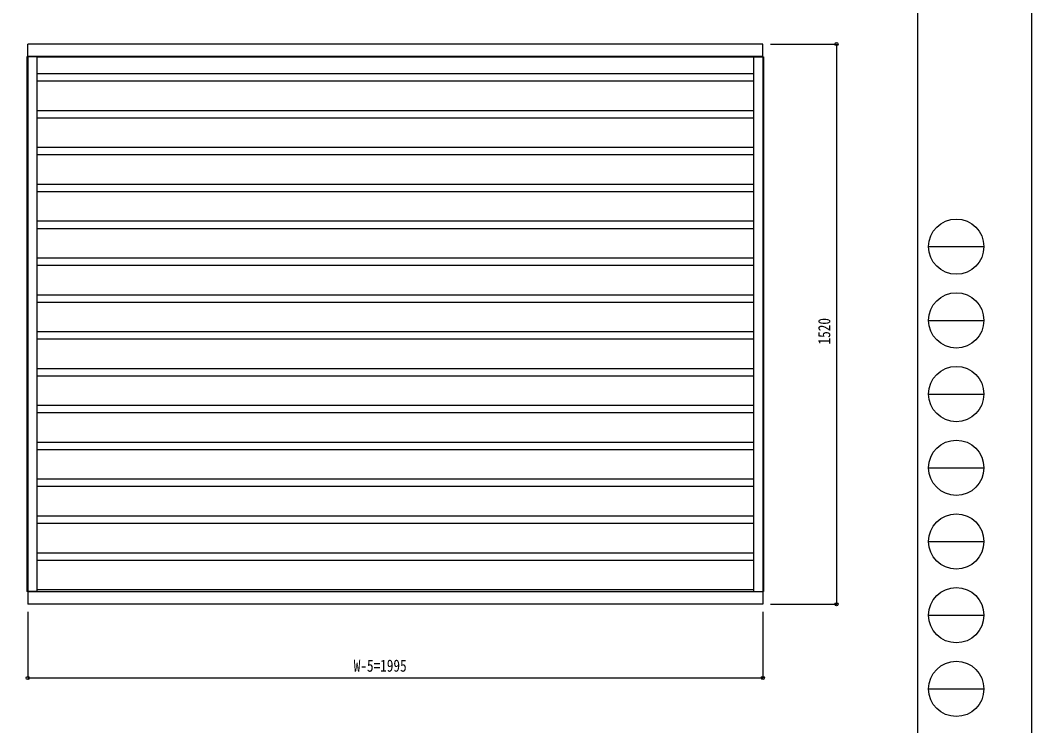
# Model space of a CAD drawing. Units: millimetres, scale not verified. Extents: x -4205 to 4205, y -2970 to 2970.
# Drawn here: x 1460 to 4205, y -1950 to -36 of the extents above; entities that cross this region are included whole.
import ezdxf
from ezdxf.enums import TextEntityAlignment as Align

# ---------------------------------------------------------------- set-up
doc = ezdxf.new("R2010")
doc.units = ezdxf.units.MM
doc.header["$LTSCALE"] = 10
for name, color, linetype in [('0-2_YKK_A1', 4, 'Continuous'), ('0-3_YKK_D', 6, 'Continuous'), ('0-4_YKK_ZWAK', 7, 'Continuous')]:
    doc.layers.add(name, color=color, linetype=linetype)
doc.styles.add('ＭＳ ゴシック', font='')
doc.styles.get('ＭＳ ゴシック').set_extended_font_data('MS Gothic')

msp = doc.modelspace()

# ---------------------------------------------------------------- linework, layer by layer
at = {"layer": '0-2_YKK_A1'}
for p, q in [((1480.02, -134.75), (1480.02, -100.25)), ((3475.02, -100.25), (1480.02, -100.25)), ((3475.02, -134.75), (3475.02, -100.25)), ((1477.82, -134.75), (1477.82, -1585.75)), ((1505.02, -134.75), (1477.82, -134.75)), ((3475.02, -134.25), (1480.02, -134.25)), ((1480.02, -134.75), (1480.02, -1585.75)), ((1505.02, -134.75), (1505.02, -1585.75)), ((1505.02, -135.33), (3450.02, -135.33)), ((3450.02, -134.75), (3477.22, -134.75)), ((3450.02, -134.75), (3450.02, -1585.75)), ((3475.02, -134.75), (3475.02, -1585.75)), ((3477.22, -134.75), (3477.22, -1585.75)), ((1505.02, -180.33), (3450.02, -180.33)), ((1505.02, -200.33), (3450.02, -200.33)), ((1505.02, -280.33), (3450.02, -280.33)), ((1505.02, -300.33), (3450.02, -300.33)), ((1505.02, -380.33), (3450.02, -380.33)), ((1505.02, -400.33), (3450.02, -400.33)), ((1505.02, -480.33), (3450.02, -480.33)), ((1505.02, -500.33), (3450.02, -500.33)), ((1505.02, -580.33), (3450.02, -580.33)), ((1505.02, -600.33), (3450.02, -600.33)), ((1505.02, -680.33), (3450.02, -680.33)), ((1505.02, -700.33), (3450.02, -700.33)), ((1505.02, -780.33), (3450.02, -780.33)), ((1505.02, -800.33), (3450.02, -800.33)), ((1505.02, -880.33), (3450.02, -880.33)), ((1505.02, -900.33), (3450.02, -900.33)), ((1505.02, -980.33), (3450.02, -980.33)), ((1505.02, -1000.33), (3450.02, -1000.33)), ((1505.02, -1080.33), (3450.02, -1080.33)), ((1505.02, -1100.33), (3450.02, -1100.33)), ((1505.02, -1180.33), (3450.02, -1180.33)), ((1505.02, -1200.33), (3450.02, -1200.33)), ((1505.02, -1280.33), (3450.02, -1280.33)), ((1505.02, -1300.33), (3450.02, -1300.33)), ((1505.02, -1380.33), (3450.02, -1380.33)), ((1505.02, -1400.33), (3450.02, -1400.33)), ((1505.02, -1480.33), (3450.02, -1480.33)), ((1505.02, -1500.33), (3450.02, -1500.33)), ((1505.02, -1585.75), (1477.82, -1585.75)), ((1480.02, -1585.75), (1480.02, -1620.25)), ((3475.02, -1586.25), (1480.02, -1586.25)), ((1505.02, -1580.33), (3450.02, -1580.33)), ((3450.02, -1585.75), (3477.22, -1585.75)), ((3475.02, -1585.75), (3475.02, -1620.25)), ((3475.02, -1620.25), (1480.02, -1620.25))]:
    msp.add_line(p, q, dxfattribs=at)
at = {"layer": '0-3_YKK_D'}
for p, q in [((3496.02, -100.25), (3676.02, -100.25)), ((3675.02, -100.25), (3675.02, -1620.25)), ((1480.02, -1641.25), (1480.02, -1821.25)), ((3475.02, -1641.25), (3475.02, -1821.25)), ((3496.02, -1620.25), (3676.02, -1620.25)), ((1480.02, -1820.25), (3475.02, -1820.25))]:
    msp.add_line(p, q, dxfattribs=at)
for centre in [(3675.02, -100.25), (3675.02, -1620.25), (1480.02, -1820.25), (3475.02, -1820.25)]:
    msp.add_circle(centre, 4.25, dxfattribs=at)
at = {"layer": '0-4_YKK_ZWAK'}
for p, q in [((3895.02, 2775), (3895.02, -2525)), ((3925.02, -650), (4075.02, -650)), ((3925.02, -850), (4075.02, -850)), ((3925.02, -1050), (4075.02, -1050)), ((3925.02, -1250), (4075.02, -1250)), ((3925.02, -1450), (4075.02, -1450)), ((3925.02, -1650), (4075.02, -1650)), ((3925.02, -1850), (4075.02, -1850))]:
    msp.add_line(p, q, dxfattribs=at)
msp.add_lwpolyline([(-4205, -2970), (4205, -2970), (4205, 2970), (-4205, 2970)], close=True, dxfattribs=at)
for centre in [(4000.02, -650), (4000.02, -850), (4000.02, -1050), (4000.02, -1250), (4000.02, -1450), (4000.02, -1650), (4000.02, -1850)]:
    msp.add_circle(centre, 75, dxfattribs=at)

# ---------------------------------------------------------------- texts
at = {"layer": '0-3_YKK_D', "style": 'ＭＳ ゴシック', "width": 0.8}
msp.add_text('1520', height=32.99, rotation=90, dxfattribs=at).set_placement((3668.02, -915.45), align=Align.BOTTOM_LEFT)
msp.add_text('W-5=1995', height=32.99, dxfattribs=at).set_placement((2364.72, -1813.25), align=Align.BOTTOM_LEFT)

doc.saveas('drawing.dxf')
